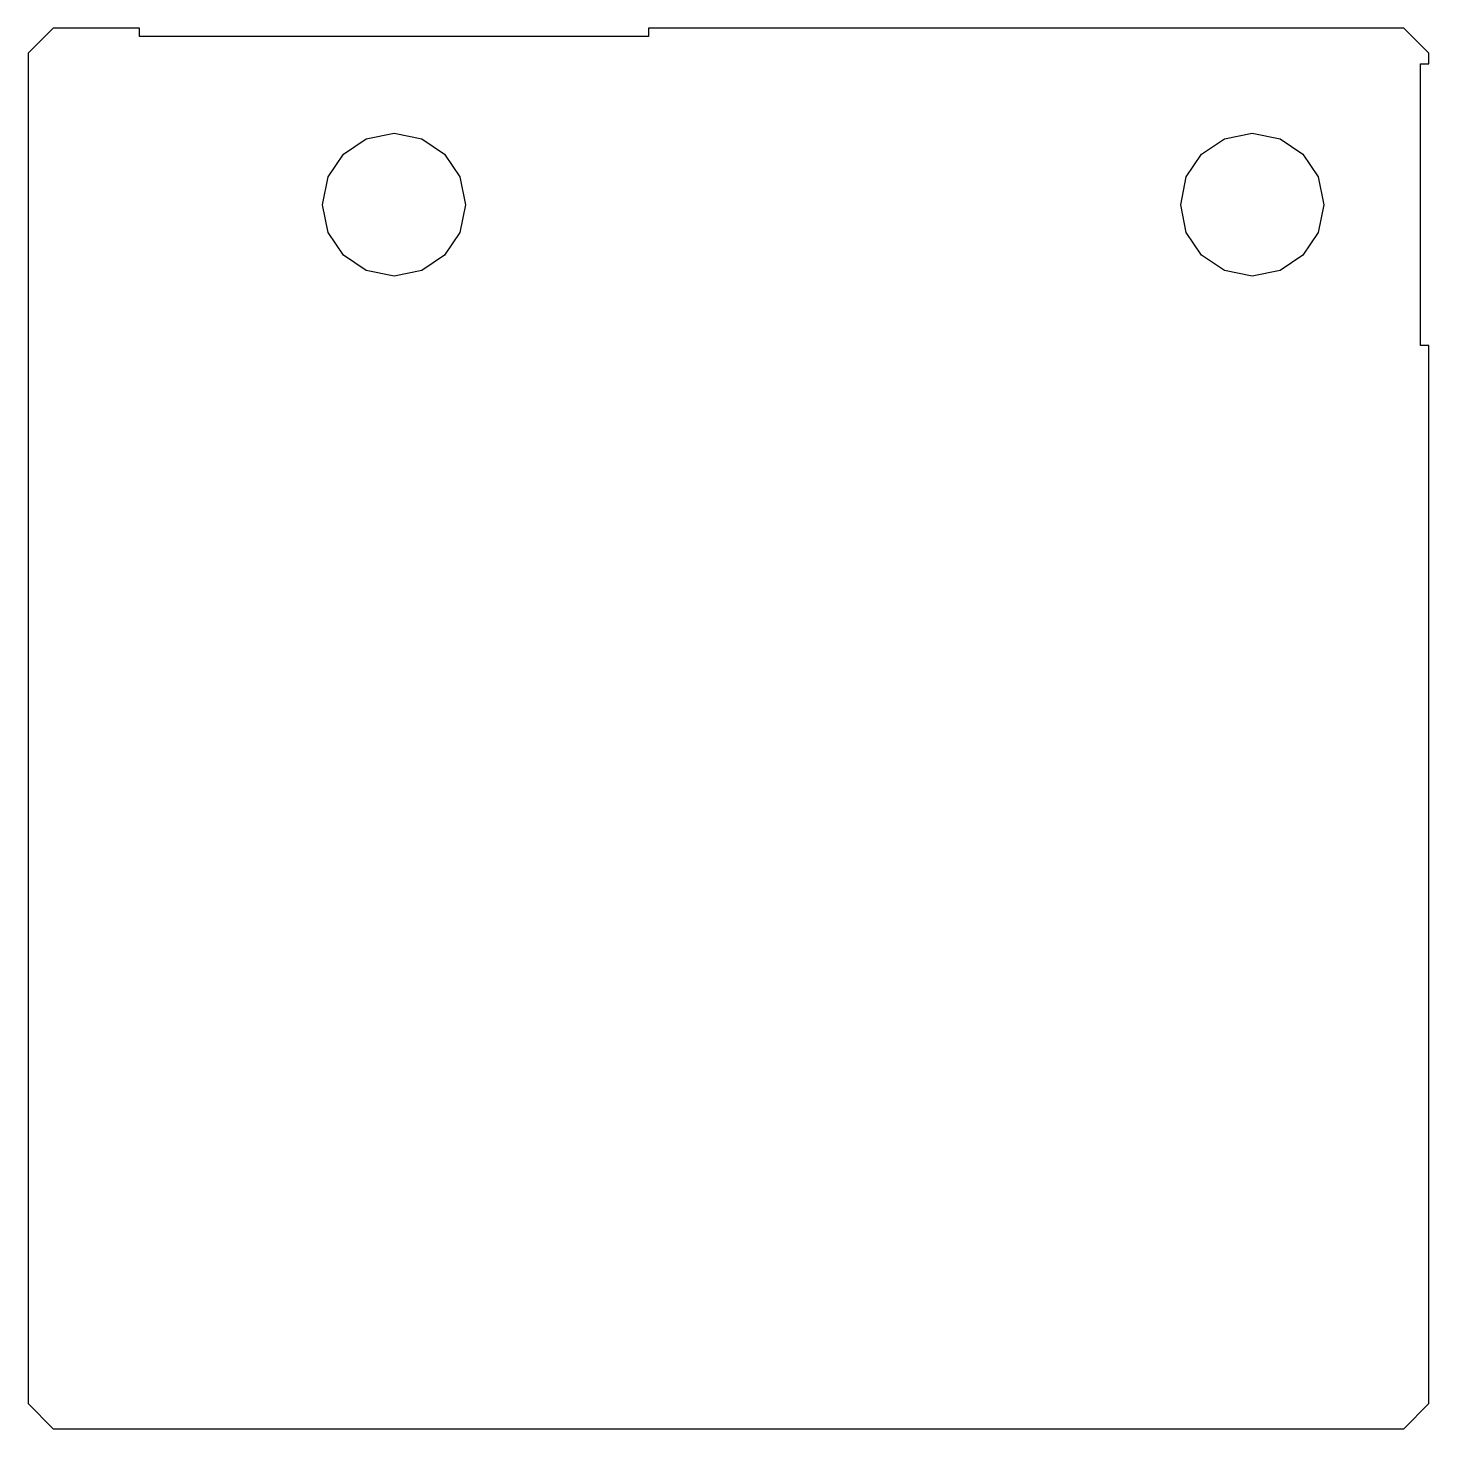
# Model space of a CAD drawing. Extents: x 0 to 1.31, y 0 to 1.31.
import ezdxf

# ---------------------------------------------------------------- set-up
doc = ezdxf.new("R2010")
doc.units = 0
doc.layers.get('0').update_dxf_attribs({"linetype": 'CONTINUOUS'})

msp = doc.modelspace()

# ---------------------------------------------------------------- linework, layer by layer
at = {"color": 4}
for p, q in [((0.0236, 1.311), (0, 1.2874)), ((0.1043, 1.311), (0.0236, 1.311)), ((0.1043, 1.3032), (0.1043, 1.311)), ((1.2874, 1.311), (0.5807, 1.311)), ((0.5807, 1.311), (0.5807, 1.3032)), ((1.311, 1.2874), (1.2874, 1.311)), ((0.5807, 1.3032), (0.1043, 1.3032)), ((0, 1.2874), (0, 0.0237)), ((1.311, 1.2776), (1.311, 1.2874)), ((1.3031, 1.0138), (1.3031, 1.2776)), ((1.3031, 1.2776), (1.311, 1.2776)), ((0.2952, 1.193), (0.3165, 1.2074)), ((0.3165, 1.2074), (0.3425, 1.2126)), ((0.3425, 1.2126), (0.3685, 1.2074)), ((0.3685, 1.2074), (0.3898, 1.193)), ((1.0983, 1.193), (1.1196, 1.2074)), ((1.1196, 1.2074), (1.1457, 1.2126)), ((1.1457, 1.2126), (1.1717, 1.2074)), ((1.1717, 1.2074), (1.1929, 1.193)), ((0.2808, 1.1717), (0.2952, 1.193)), ((0.3898, 1.193), (0.4042, 1.1717)), ((1.0839, 1.1717), (1.0983, 1.193)), ((1.1929, 1.193), (1.2073, 1.1717)), ((0.2756, 1.1457), (0.2808, 1.1717)), ((0.4042, 1.1717), (0.4095, 1.1457)), ((1.0787, 1.1457), (1.0839, 1.1717)), ((1.2073, 1.1717), (1.2126, 1.1457)), ((0.2808, 1.1196), (0.2756, 1.1457)), ((0.4095, 1.1457), (0.4042, 1.1196)), ((1.0839, 1.1196), (1.0787, 1.1457)), ((1.2126, 1.1457), (1.2073, 1.1196)), ((0.2952, 1.0984), (0.2808, 1.1196)), ((0.4042, 1.1196), (0.3898, 1.0984)), ((1.0983, 1.0984), (1.0839, 1.1196)), ((1.2073, 1.1196), (1.1929, 1.0984)), ((0.3165, 1.084), (0.2952, 1.0984)), ((0.3898, 1.0984), (0.3685, 1.084)), ((1.1196, 1.084), (1.0983, 1.0984)), ((1.1929, 1.0984), (1.1717, 1.084)), ((0.3425, 1.0787), (0.3165, 1.084)), ((0.3685, 1.084), (0.3425, 1.0787)), ((1.1457, 1.0787), (1.1196, 1.084)), ((1.1717, 1.084), (1.1457, 1.0787)), ((1.311, 1.0138), (1.3031, 1.0138)), ((1.311, 0.0237), (1.311, 1.0138)), ((0, 0.0237), (0.0236, 0)), ((1.2874, 0), (1.311, 0.0237)), ((0.0236, 0), (1.2874, 0))]:
    msp.add_line(p, q, dxfattribs=at)

doc.saveas('drawing.dxf')
